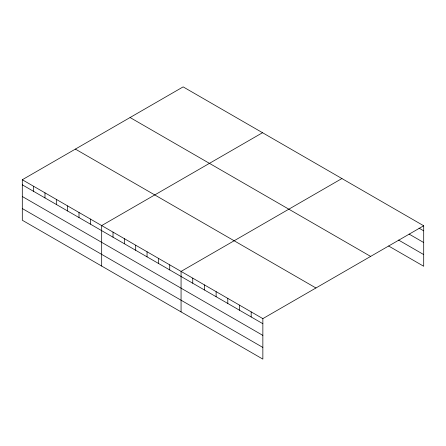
<?xml version="1.0" encoding="UTF-8"?>
<svg xmlns="http://www.w3.org/2000/svg" width="446" height="446" viewBox="0 0 446 446"><rect width="100%" height="100%" fill="white"/><g stroke="black" fill="none" stroke-linecap="round" stroke-linejoin="round"><path stroke-width="0.67" d="M22.3 179.744L262.856 318.628L262.856 359.119L22.3 220.235L22.3 179.744L183.144 86.881L423.7 225.765L423.7 266.256L388.65 246.019M262.527 132.713L101.682 225.576L101.682 266.067M341.909 178.545L181.065 271.408L181.065 311.899M262.856 318.628L423.7 225.765M419.028 228.14L423.7 230.838M409.093 234.094L423.7 242.529M398.579 240.065L423.7 254.571M130.065 117.527L370.62 256.405M75.38 149.098L315.935 287.982M22.3 184.822L262.856 323.707M22.3 196.508L262.856 335.392M22.3 208.55L262.856 347.434M251.17 311.882L251.17 316.961M239.485 305.136L239.485 310.215M227.8 298.391L227.8 303.47M216.115 291.645L216.115 296.724M204.435 284.899L204.435 289.978M192.75 278.153L192.75 283.232M169.725 264.857L169.725 269.936M158.386 258.312L158.386 263.391M147.046 251.767L147.046 256.84M135.701 245.216L135.701 250.295M124.362 238.671L124.362 243.75M113.022 232.121L113.022 237.2M90.343 219.031L90.343 224.104M79.003 212.48L79.003 217.559M67.664 205.935L67.664 211.014M56.319 199.384L56.319 204.463M44.979 192.839L44.979 197.918M33.64 186.294L33.64 191.367"/></g></svg>
